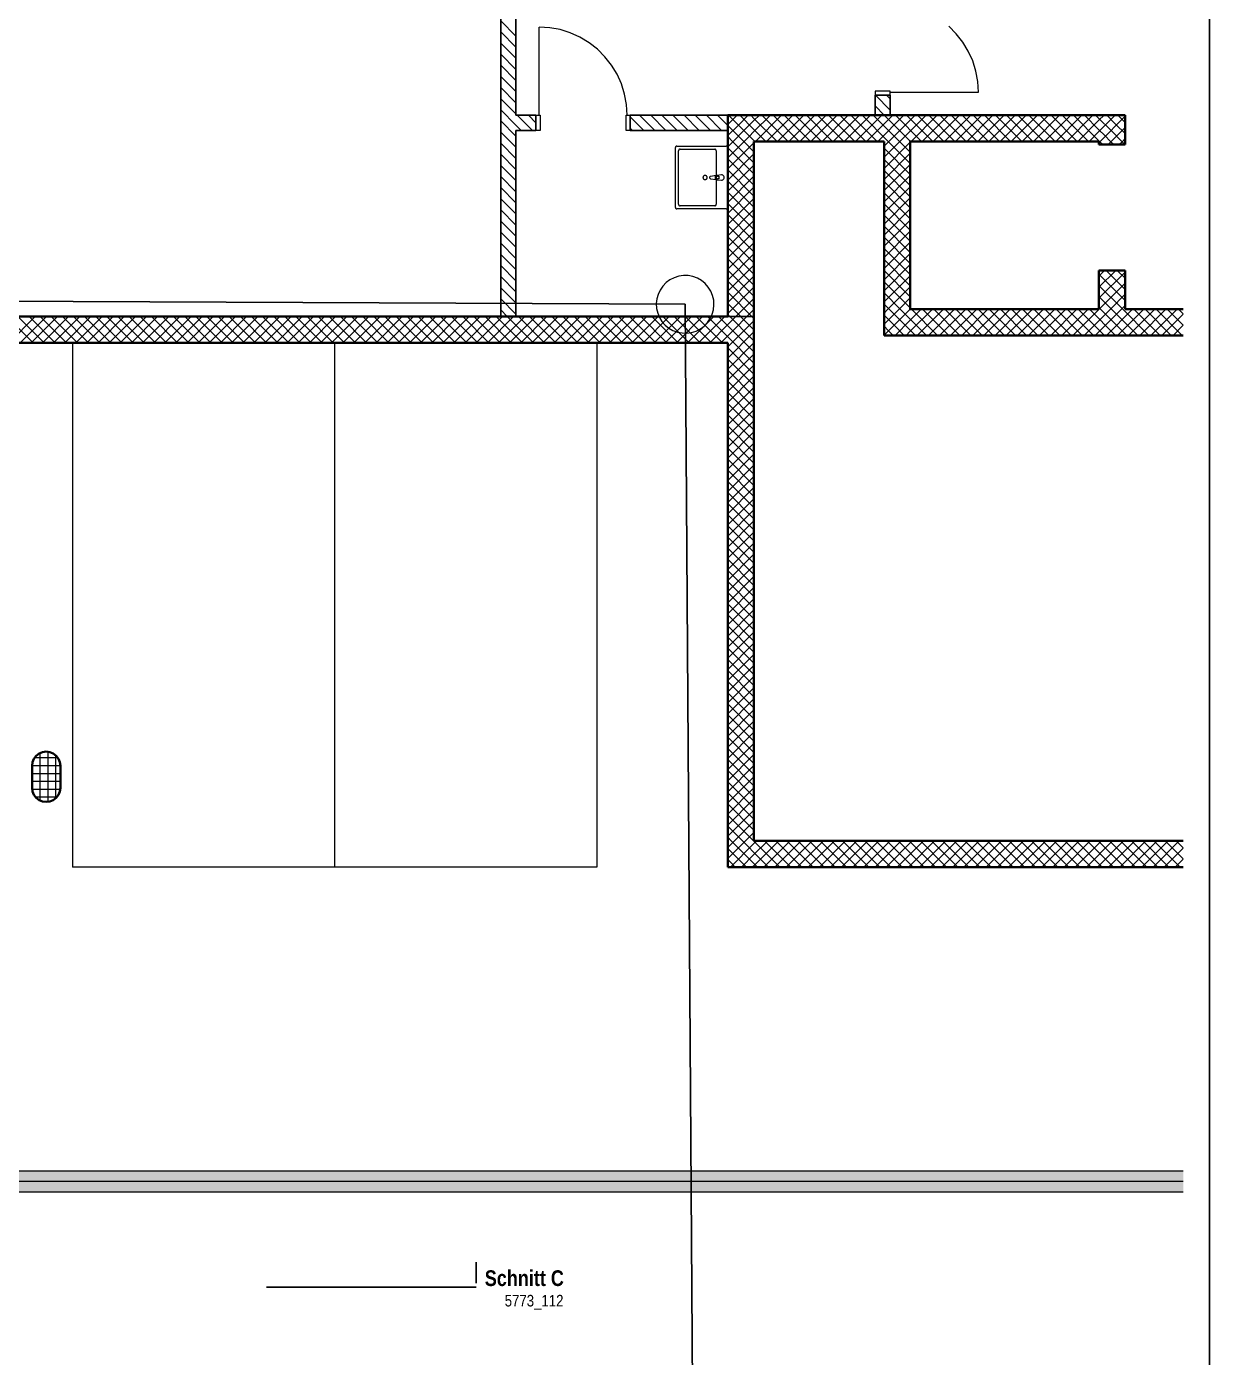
# Model space of a CAD drawing. Extents: x -1 to 1342, y -35 to 723.
# Drawn here: x 824.4 to 1050, y 299.5 to 553.3 of the extents above; entities that cross this region are included whole.
import ezdxf
from ezdxf.lldxf.tags import DXFTag

# ---------------------------------------------------------------- set-up
doc = ezdxf.new("R2010")
doc.units = 0
doc.layers.get('0').update_dxf_attribs({"lineweight": 18})
for name, color, linetype, lineweight in [('-1._UG_3_000-2 Kataster Parzellenpunkte', 7, 'Continuous', 25), ('-1._UG_3_000-3 Kataster Parzellengrenzen', 7, 'Continuous', 25), ('-1._UG_3_010 Türen', 7, 'Continuous', 25), ('-1._UG_3_015 Innenwände', 7, 'Continuous', 25), ('-1._UG_3_015 Innenwände Bauteilschraffuren', 7, 'Continuous', 25), ('-1._UG_3_020 Stützen', 7, 'Continuous', 25), ('-1._UG_3_020 Stützen Bauteilschraffuren', 7, 'Continuous', 25), ('-1._UG_3_035 Decken', 7, 'Continuous', 25), ('-1._UG_3_060 Möbel Einbau', 7, 'Continuous', 25), ('-1._UG_3_200 Schnittlinien', 7, 'Continuous', 25), ('-1._UG_3_320 Sanitär', 7, 'Continuous', 25), ('910 Layout Planrahmen', 7, 'Continuous', 25)]:
    doc.layers.add(name, color=color, linetype=linetype, lineweight=lineweight)
doc.layers.add('GP_Kopf', color=7, linetype='Continuous', lineweight=25, true_color=0xffff80)
doc.styles.get("Standard").update_dxf_attribs({"font": 'arial.ttf'})
tags = doc.linetypes.add('Strich 3_1mm Kanten', pattern=[0.004, 0.003, -0.001]).pattern_tags.tags
tags[6:7] = [DXFTag(74, 4), DXFTag(75, 0), DXFTag(340, '0'), DXFTag(46, 1.0), DXFTag(50, 0.0), DXFTag(44, 0.0), DXFTag(45, 0.0)]
tags[4:5] = [DXFTag(74, 4), DXFTag(75, 0), DXFTag(340, '0'), DXFTag(46, 1.0), DXFTag(50, 0.0), DXFTag(44, 0.0), DXFTag(45, 0.0)]
tags = doc.linetypes.add('Strichpunkt 6_2_2mm Schnitt', pattern=[0.5, 0.3, -0.1, 0, -0.1]).pattern_tags.tags
tags[10:11] = [DXFTag(74, 4), DXFTag(75, 0), DXFTag(340, '0'), DXFTag(46, 1.0), DXFTag(50, 0.0), DXFTag(44, 0.0), DXFTag(45, 0.0)]
tags[8:9] = [DXFTag(74, 4), DXFTag(75, 0), DXFTag(340, '0'), DXFTag(46, 1.0), DXFTag(50, 0.0), DXFTag(44, 0.0), DXFTag(45, 0.0)]
tags[6:7] = [DXFTag(74, 4), DXFTag(75, 0), DXFTag(340, '0'), DXFTag(46, 1.0), DXFTag(50, 0.0), DXFTag(44, 0.0), DXFTag(45, 0.0)]
tags[4:5] = [DXFTag(74, 4), DXFTag(75, 0), DXFTag(340, '0'), DXFTag(46, 1.0), DXFTag(50, 0.0), DXFTag(44, 0.0), DXFTag(45, 0.0)]

# ---------------------------------------------------------------- blocks, each defined once
blk = doc.blocks.new('Referenz-A0SKLQRXLL', base_point=(5, 5))
at = {"layer": '-1._UG_3_000-2 Kataster Parzellenpunkte', "color": 0, "linetype": 'Continuous', "lineweight": 13, "ltscale": 16.9}
for p, q in [((947.92, 505.43), (947.11, 505.02)), ((948.78, 505.71), (947.92, 505.43)), ((949.68, 505.84), (948.78, 505.71)), ((950.59, 505.82), (949.68, 505.84)), ((951.48, 505.65), (950.59, 505.82)), ((952.34, 505.33), (951.48, 505.65)), ((953.12, 504.88), (952.34, 505.33)), ((945.23, 503.08), (944.85, 502.25)), ((945.75, 503.83), (945.23, 503.08)), ((946.38, 504.48), (945.75, 503.83)), ((947.11, 505.02), (946.38, 504.48)), ((953.83, 504.3), (953.12, 504.88)), ((954.43, 503.62), (953.83, 504.3)), ((954.91, 502.85), (954.43, 503.62)), ((955.25, 502.01), (954.91, 502.85)), ((944.61, 501.38), (944.51, 500.48)), ((944.51, 500.48), (944.56, 499.57)), ((944.85, 502.25), (944.61, 501.38)), ((955.45, 501.12), (955.25, 502.01)), ((955.41, 499.31), (955.51, 500.22)), ((955.51, 500.22), (955.45, 501.12)), ((944.56, 499.57), (944.77, 498.68)), ((944.77, 498.68), (945.11, 497.84)), ((945.11, 497.84), (945.59, 497.07)), ((954.27, 496.87), (954.78, 497.62)), ((954.78, 497.62), (955.17, 498.44)), ((955.17, 498.44), (955.41, 499.31)), ((945.59, 497.07), (946.19, 496.39)), ((946.19, 496.39), (946.89, 495.81)), ((946.89, 495.81), (947.68, 495.36)), ((947.68, 495.36), (948.53, 495.05)), ((948.53, 495.05), (949.43, 494.88)), ((950.34, 494.86), (951.23, 494.98)), ((951.23, 494.98), (952.1, 495.26)), ((952.1, 495.26), (952.91, 495.67)), ((952.91, 495.67), (953.64, 496.21)), ((953.64, 496.21), (954.27, 496.87)), ((949.43, 494.88), (950.34, 494.86))]:
    blk.add_line(p, q, dxfattribs=at)
at = {"layer": '-1._UG_3_000-3 Kataster Parzellengrenzen', "color": 0, "linetype": 'Continuous', "lineweight": -2, "ltscale": 62.5}
for p, q in [((615.08, 501.81), (950.01, 500.35)), ((615.08, 501.81), (950.01, 500.35)), ((950.01, 500.35), (952.74, 95.29)), ((950.01, 500.35), (952.74, 95.29))]:
    blk.add_line(p, q, dxfattribs=at)
at = {"layer": '-1._UG_3_010 Türen', "color": 0, "linetype": 'Continuous', "lineweight": 13, "ltscale": 16.9}
for p, q in [((1001.72, 551.97), (1000.28, 553.4)), ((924.17, 553.11), (922.14, 553.23)), ((926.16, 552.74), (924.17, 553.11)), ((928.1, 552.14), (926.16, 552.74)), ((929.95, 551.3), (928.1, 552.14)), ((931.68, 550.25), (929.95, 551.3)), ((1002.97, 550.37), (1001.72, 551.97)), ((933.28, 549), (931.68, 550.25)), ((934.72, 547.57), (933.28, 549)), ((1004.02, 548.64), (1002.97, 550.37)), ((1004.85, 546.79), (1004.02, 548.64)), ((935.97, 545.97), (934.72, 547.57)), ((937.02, 544.24), (935.97, 545.97)), ((1005.45, 544.85), (1004.85, 546.79)), ((937.85, 542.39), (937.02, 544.24)), ((1005.82, 542.85), (1005.45, 544.85)), ((938.45, 540.45), (937.85, 542.39)), ((1005.94, 540.83), (1005.82, 542.85)), ((938.82, 538.45), (938.45, 540.45)), ((938.94, 536.43), (938.82, 538.45))]:
    blk.add_line(p, q, dxfattribs=at)
at = {"layer": '-1._UG_3_010 Türen', "color": 0, "lineweight": 13}
for p, q in [((922.14, 536.43), (922.14, 553.23)), ((986.24, 541.03), (986.24, 540.23)), ((989.14, 541.03), (986.24, 541.03)), ((989.14, 540.23), (989.14, 541.03)), ((989.14, 540.83), (1005.94, 540.83)), ((986.24, 540.23), (989.14, 540.23)), ((921.54, 536.43), (922.34, 536.43)), ((921.54, 533.53), (921.54, 536.43)), ((922.34, 536.43), (922.34, 533.53)), ((938.74, 536.43), (939.54, 536.43)), ((938.74, 533.53), (938.74, 536.43)), ((939.54, 536.43), (939.54, 533.53)), ((922.34, 533.53), (921.54, 533.53)), ((939.54, 533.53), (938.74, 533.53))]:
    blk.add_line(p, q, dxfattribs=at)
at = {"layer": '-1._UG_3_010 Türen', "color": 0, "lineweight": -2}
for p, q in [((989.14, 540.23), (986.24, 540.23)), ((989.14, 540.23), (986.24, 540.23)), ((921.54, 536.43), (921.54, 533.53)), ((921.54, 536.43), (921.54, 533.53)), ((939.54, 536.43), (939.54, 533.53)), ((939.54, 536.43), (939.54, 533.53))]:
    blk.add_line(p, q, dxfattribs=at)
at = {"layer": '-1._UG_3_010 Türen', "color": 0, "lineweight": 35}
for p, q in [((1033.94, 530.83), (1028.94, 530.83)), ((1033.94, 506.83), (1028.94, 506.83))]:
    blk.add_line(p, q, dxfattribs=at)
at = {"layer": '-1._UG_3_015 Innenwände', "color": 0, "lineweight": -2}
for p, q in [((917.74, 536.43), (917.74, 576.63)), ((914.84, 570.73), (914.84, 498.03)), ((986.24, 540.23), (986.24, 536.43)), ((989.14, 540.23), (986.24, 540.23)), ((989.14, 536.43), (989.14, 540.23)), ((921.54, 536.43), (917.74, 536.43)), ((921.54, 536.43), (921.54, 533.53)), ((958.14, 536.43), (939.54, 536.43)), ((939.54, 536.43), (939.54, 533.53)), ((958.14, 533.53), (958.14, 536.43)), ((986.24, 536.43), (989.14, 536.43)), ((917.74, 533.53), (921.54, 533.53)), ((917.74, 498.03), (917.74, 533.53)), ((939.54, 533.53), (958.14, 533.53)), ((914.84, 498.03), (917.74, 498.03))]:
    blk.add_line(p, q, dxfattribs=at)
at = {"layer": '-1._UG_3_015 Innenwände', "color": 0, "lineweight": 35}
for p, q in [((958.14, 536.43), (963.14, 536.43)), ((958.14, 536.43), (958.14, 498.03)), ((1028.94, 536.43), (963.14, 536.43)), ((1033.94, 536.43), (1028.94, 536.43)), ((1033.94, 530.83), (1033.94, 536.43)), ((963.14, 398.03), (963.14, 531.43)), ((963.14, 531.43), (987.94, 531.43)), ((987.94, 531.43), (987.94, 499.43)), ((992.94, 531.43), (1028.94, 531.43)), ((992.94, 499.43), (992.94, 531.43)), ((1028.94, 531.43), (1028.94, 530.83)), ((1033.94, 530.83), (1028.94, 530.83)), ((1028.94, 506.83), (1028.94, 499.43)), ((1033.94, 506.83), (1028.94, 506.83)), ((1033.94, 499.43), (1033.94, 506.83)), ((958.14, 498.03), (657.14, 498.03)), ((987.94, 494.43), (987.94, 499.43)), ((1028.94, 499.43), (992.94, 499.43)), ((1045, 499.43), (1033.94, 499.43)), ((657.14, 493.03), (958.14, 493.03)), ((958.14, 493.03), (958.14, 393.03)), ((987.94, 494.43), (1045, 494.43)), ((1045, 398.03), (963.14, 398.03)), ((958.14, 393.03), (963.14, 393.03)), ((963.14, 393.03), (1045, 393.03))]:
    blk.add_line(p, q, dxfattribs=at)
at = {"layer": '-1._UG_3_015 Innenwände Bauteilschraffuren', "color": 0, "linetype": 'Continuous', "lineweight": 13, "ltscale": 0.0169}
for p, q in [((914.84, 554.42), (917.74, 551.52)), ((914.84, 552.3), (917.74, 549.4)), ((914.84, 550.18), (917.74, 547.28)), ((914.84, 548.06), (917.74, 545.16)), ((914.84, 545.94), (917.74, 543.04)), ((914.84, 543.81), (917.74, 540.91)), ((914.84, 541.69), (917.74, 538.79)), ((914.84, 539.57), (917.74, 536.67)), ((986.24, 538.18), (987.99, 536.43)), ((986.31, 540.23), (989.14, 537.4)), ((988.43, 540.23), (989.14, 539.52)), ((914.84, 537.45), (917.74, 534.55)), ((917.99, 536.43), (920.89, 533.53)), ((920.11, 536.43), (921.54, 534.99)), ((939.54, 536.09), (942.1, 533.53)), ((941.32, 536.43), (944.22, 533.53)), ((943.44, 536.43), (946.34, 533.53)), ((945.56, 536.43), (948.46, 533.53)), ((947.68, 536.43), (950.58, 533.53)), ((949.8, 536.43), (952.7, 533.53)), ((951.93, 536.43), (954.83, 533.53)), ((954.05, 536.43), (956.95, 533.53)), ((956.17, 536.43), (958.14, 534.46)), ((963.14, 531.58), (958.29, 536.43)), ((959.03, 535.54), (959.92, 536.43)), ((960.09, 534.48), (962.04, 536.43)), ((963.14, 533.7), (960.41, 536.43)), ((963.14, 535.82), (962.53, 536.43)), ((963.14, 535.41), (964.16, 536.43)), ((963.14, 533.29), (966.28, 536.43)), ((967.53, 531.43), (963.14, 535.82)), ((963.4, 531.43), (968.4, 536.43)), ((969.65, 531.43), (964.65, 536.43)), ((965.52, 531.43), (970.52, 536.43)), ((971.78, 531.43), (966.78, 536.43)), ((967.65, 531.43), (972.65, 536.43)), ((973.9, 531.43), (968.9, 536.43)), ((969.77, 531.43), (974.77, 536.43)), ((976.02, 531.43), (971.02, 536.43)), ((971.89, 531.43), (976.89, 536.43)), ((978.14, 531.43), (973.14, 536.43)), ((974.01, 531.43), (979.01, 536.43)), ((980.26, 531.43), (975.26, 536.43)), ((976.13, 531.43), (981.13, 536.43)), ((982.38, 531.43), (977.38, 536.43)), ((978.25, 531.43), (983.25, 536.43)), ((984.5, 531.43), (979.5, 536.43)), ((980.37, 531.43), (985.37, 536.43)), ((986.62, 531.43), (981.62, 536.43)), ((982.5, 531.43), (987.5, 536.43)), ((988.75, 531.43), (983.75, 536.43)), ((984.62, 531.43), (989.62, 536.43)), ((990.87, 531.43), (985.87, 536.43)), ((986.74, 531.43), (991.74, 536.43)), ((992.99, 531.43), (987.99, 536.43)), ((988.86, 531.43), (993.86, 536.43)), ((995.11, 531.43), (990.11, 536.43)), ((990.98, 531.43), (995.98, 536.43)), ((997.23, 531.43), (992.23, 536.43)), ((993.1, 531.43), (998.1, 536.43)), ((999.35, 531.43), (994.35, 536.43)), ((995.22, 531.43), (1000.22, 536.43)), ((1001.47, 531.43), (996.47, 536.43)), ((997.34, 531.43), (1002.34, 536.43)), ((1003.6, 531.43), (998.6, 536.43)), ((999.47, 531.43), (1004.47, 536.43)), ((1005.72, 531.43), (1000.72, 536.43)), ((1001.59, 531.43), (1006.59, 536.43)), ((1007.84, 531.43), (1002.84, 536.43)), ((1003.71, 531.43), (1008.71, 536.43)), ((1009.96, 531.43), (1004.96, 536.43)), ((1005.83, 531.43), (1010.83, 536.43)), ((1012.08, 531.43), (1007.08, 536.43)), ((1007.95, 531.43), (1012.95, 536.43)), ((1014.2, 531.43), (1009.2, 536.43)), ((1010.07, 531.43), (1015.07, 536.43)), ((1016.32, 531.43), (1011.32, 536.43)), ((1012.19, 531.43), (1017.19, 536.43)), ((1018.44, 531.43), (1013.44, 536.43)), ((1014.31, 531.43), (1019.31, 536.43)), ((1020.57, 531.43), (1015.57, 536.43)), ((1016.44, 531.43), (1021.44, 536.43)), ((1022.69, 531.43), (1017.69, 536.43)), ((1018.56, 531.43), (1023.56, 536.43)), ((1024.81, 531.43), (1019.81, 536.43)), ((1020.68, 531.43), (1025.68, 536.43)), ((1026.93, 531.43), (1021.93, 536.43)), ((1022.8, 531.43), (1027.8, 536.43)), ((1028.94, 531.54), (1024.05, 536.43)), ((1028.94, 533.66), (1026.17, 536.43)), ((1028.94, 535.78), (1028.29, 536.43)), ((1028.94, 535.45), (1029.92, 536.43)), ((1028.94, 533.33), (1032.04, 536.43)), ((1031.12, 533.6), (1028.94, 535.78)), ((1029.16, 531.43), (1033.94, 536.21)), ((1032.18, 534.67), (1030.42, 536.43)), ((1033.24, 535.73), (1032.54, 536.43)), ((1033.94, 535.02), (1033.24, 535.73)), ((914.84, 535.33), (917.74, 532.43)), ((914.84, 533.21), (917.74, 530.31)), ((917.74, 534.55), (918.76, 533.53)), ((939.54, 533.96), (939.98, 533.53)), ((958.14, 534.65), (959.03, 535.54)), ((958.14, 532.53), (960.09, 534.48)), ((961.17, 531.43), (958.14, 534.46)), ((959.16, 531.43), (961.15, 533.42)), ((961.15, 533.42), (963.14, 535.41)), ((962.21, 532.36), (963.14, 533.29)), ((965.41, 531.43), (963.14, 533.7)), ((1024.92, 531.43), (1028.94, 535.45)), ((1027.04, 531.43), (1028.94, 533.33)), ((1030.06, 532.54), (1028.94, 533.66)), ((1033.29, 531.43), (1031.12, 533.6)), ((1031.29, 531.43), (1033.94, 534.08)), ((1033.94, 532.9), (1032.18, 534.67)), ((914.84, 531.09), (917.74, 528.19)), ((959.05, 531.43), (958.14, 532.33)), ((958.14, 530.41), (959.16, 531.43)), ((958.14, 528.29), (961.28, 531.43)), ((958.14, 526.17), (963.14, 531.17)), ((963.14, 527.33), (959.05, 531.43)), ((963.14, 529.46), (961.17, 531.43)), ((961.28, 531.43), (962.21, 532.36)), ((963.29, 531.43), (963.14, 531.58)), ((987.94, 530.51), (988.86, 531.43)), ((987.94, 528.39), (990.98, 531.43)), ((987.94, 526.27), (992.94, 531.27)), ((992.94, 527.23), (988.75, 531.43)), ((992.94, 529.35), (990.87, 531.43)), ((1029, 531.48), (1028.94, 531.54)), ((1028.94, 531.21), (1029.16, 531.43)), ((1029.05, 531.43), (1029, 531.48)), ((1029.65, 530.83), (1029.05, 531.43)), ((1031.17, 531.43), (1030.06, 532.54)), ((1030.69, 530.83), (1031.29, 531.43)), ((1031.77, 530.83), (1031.17, 531.43)), ((1032.81, 530.83), (1033.41, 531.43)), ((1033.89, 530.83), (1033.29, 531.43)), ((1033.41, 531.43), (1033.94, 531.96)), ((914.84, 528.97), (917.74, 526.07)), ((963.14, 525.21), (958.14, 530.21)), ((958.14, 524.04), (963.14, 529.04)), ((963.14, 523.09), (958.14, 528.09)), ((992.94, 525.11), (987.94, 530.11)), ((987.94, 524.15), (992.94, 529.15)), ((992.94, 522.99), (987.94, 527.99)), ((914.84, 526.84), (917.74, 523.94)), ((958.14, 521.92), (963.14, 526.92)), ((963.14, 520.97), (958.14, 525.97)), ((987.94, 522.03), (992.94, 527.03)), ((992.94, 520.87), (987.94, 525.87)), ((914.84, 524.72), (917.74, 521.82)), ((958.14, 519.8), (963.14, 524.8)), ((963.14, 518.85), (958.14, 523.85)), ((987.94, 519.9), (992.94, 524.9)), ((992.94, 518.75), (987.94, 523.75)), ((914.84, 522.6), (917.74, 519.7)), ((914.84, 520.48), (917.74, 517.58)), ((958.14, 517.68), (963.14, 522.68)), ((963.14, 516.73), (958.14, 521.73)), ((958.14, 515.56), (963.14, 520.56)), ((987.94, 517.78), (992.94, 522.78)), ((992.94, 516.63), (987.94, 521.63)), ((987.94, 515.66), (992.94, 520.66)), ((914.84, 518.36), (917.74, 515.46)), ((963.14, 514.61), (958.14, 519.61)), ((958.14, 513.44), (963.14, 518.44)), ((992.94, 514.51), (987.94, 519.51)), ((987.94, 513.54), (992.94, 518.54)), ((914.84, 516.24), (917.74, 513.34)), ((963.14, 512.49), (958.14, 517.49)), ((958.14, 511.32), (963.14, 516.32)), ((963.14, 510.36), (958.14, 515.36)), ((992.94, 512.38), (987.94, 517.38)), ((987.94, 511.42), (992.94, 516.42)), ((992.94, 510.26), (987.94, 515.26)), ((914.84, 514.12), (917.74, 511.22)), ((958.14, 509.2), (963.14, 514.2)), ((963.14, 508.24), (958.14, 513.24)), ((987.94, 509.3), (992.94, 514.3)), ((992.94, 508.14), (987.94, 513.14)), ((914.84, 511.99), (917.74, 509.09)), ((958.14, 507.07), (963.14, 512.07)), ((963.14, 506.12), (958.14, 511.12)), ((987.94, 507.18), (992.94, 512.18)), ((992.94, 506.02), (987.94, 511.02)), ((914.84, 509.87), (917.74, 506.97)), ((914.84, 507.75), (917.74, 504.85)), ((958.14, 504.95), (963.14, 509.95)), ((963.14, 504), (958.14, 509)), ((958.14, 502.83), (963.14, 507.83)), ((987.94, 505.05), (992.94, 510.05)), ((992.94, 503.9), (987.94, 508.9)), ((987.94, 502.93), (992.94, 507.93)), ((914.84, 505.63), (917.74, 502.73)), ((963.14, 501.88), (958.14, 506.88)), ((958.14, 500.71), (963.14, 505.71)), ((992.94, 501.78), (987.94, 506.78)), ((987.94, 500.81), (992.94, 505.81)), ((1028.94, 505.75), (1030.02, 506.83)), ((1028.94, 503.63), (1032.14, 506.83)), ((1028.94, 501.51), (1033.94, 506.51)), ((1033.94, 501.08), (1028.94, 506.08)), ((1033.94, 503.2), (1030.32, 506.83)), ((1033.94, 505.32), (1032.44, 506.83)), ((914.84, 503.51), (917.74, 500.61)), ((963.14, 499.76), (958.14, 504.76)), ((958.14, 498.59), (963.14, 503.59)), ((963.14, 497.64), (958.14, 502.64)), ((992.94, 499.66), (987.94, 504.66)), ((988.68, 499.43), (992.94, 503.69)), ((1033.47, 499.43), (1028.94, 503.96)), ((1028.98, 499.43), (1033.94, 504.39)), ((914.84, 501.39), (917.74, 498.49)), ((958.14, 496.47), (963.14, 501.47)), ((963.14, 495.51), (958.14, 500.51)), ((991.05, 499.43), (987.94, 502.53)), ((988.93, 499.43), (987.94, 500.41)), ((990.8, 499.43), (992.94, 501.57)), ((1031.35, 499.43), (1028.94, 501.84)), ((1031.11, 499.43), (1033.94, 502.26)), ((1033.23, 499.43), (1033.94, 500.14)), ((825.62, 493.03), (820.62, 498.03)), ((821.06, 493.03), (826.06, 498.03)), ((827.74, 493.03), (822.74, 498.03)), ((823.18, 493.03), (828.18, 498.03)), ((829.86, 493.03), (824.86, 498.03)), ((825.3, 493.03), (830.3, 498.03)), ((831.98, 493.03), (826.98, 498.03)), ((827.42, 493.03), (832.42, 498.03)), ((834.11, 493.03), (829.11, 498.03)), ((829.54, 493.03), (834.54, 498.03)), ((836.23, 493.03), (831.23, 498.03)), ((831.67, 493.03), (836.67, 498.03)), ((838.35, 493.03), (833.35, 498.03)), ((833.79, 493.03), (838.79, 498.03)), ((840.47, 493.03), (835.47, 498.03)), ((835.91, 493.03), (840.91, 498.03)), ((842.59, 493.03), (837.59, 498.03)), ((838.03, 493.03), (843.03, 498.03)), ((844.71, 493.03), (839.71, 498.03)), ((840.15, 493.03), (845.15, 498.03)), ((846.83, 493.03), (841.83, 498.03)), ((842.27, 493.03), (847.27, 498.03)), ((848.96, 493.03), (843.96, 498.03)), ((844.39, 493.03), (849.39, 498.03)), ((851.08, 493.03), (846.08, 498.03)), ((846.51, 493.03), (851.51, 498.03)), ((853.2, 493.03), (848.2, 498.03)), ((848.64, 493.03), (853.64, 498.03)), ((855.32, 493.03), (850.32, 498.03)), ((850.76, 493.03), (855.76, 498.03)), ((857.44, 493.03), (852.44, 498.03)), ((852.88, 493.03), (857.88, 498.03)), ((859.56, 493.03), (854.56, 498.03)), ((855, 493.03), (860, 498.03)), ((861.68, 493.03), (856.68, 498.03)), ((857.12, 493.03), (862.12, 498.03)), ((863.8, 493.03), (858.8, 498.03)), ((859.24, 493.03), (864.24, 498.03)), ((865.93, 493.03), (860.93, 498.03)), ((861.36, 493.03), (866.36, 498.03)), ((868.05, 493.03), (863.05, 498.03)), ((863.49, 493.03), (868.49, 498.03)), ((870.17, 493.03), (865.17, 498.03)), ((865.61, 493.03), (870.61, 498.03)), ((872.29, 493.03), (867.29, 498.03)), ((867.73, 493.03), (872.73, 498.03)), ((874.41, 493.03), (869.41, 498.03)), ((869.85, 493.03), (874.85, 498.03)), ((876.53, 493.03), (871.53, 498.03)), ((871.97, 493.03), (876.97, 498.03)), ((878.65, 493.03), (873.65, 498.03)), ((874.09, 493.03), (879.09, 498.03)), ((880.77, 493.03), (875.77, 498.03)), ((876.21, 493.03), (881.21, 498.03)), ((882.9, 493.03), (877.9, 498.03)), ((878.33, 493.03), (883.33, 498.03)), ((885.02, 493.03), (880.02, 498.03)), ((880.46, 493.03), (885.46, 498.03)), ((887.14, 493.03), (882.14, 498.03)), ((882.58, 493.03), (887.58, 498.03)), ((889.26, 493.03), (884.26, 498.03)), ((884.7, 493.03), (889.7, 498.03)), ((891.38, 493.03), (886.38, 498.03)), ((886.82, 493.03), (891.82, 498.03)), ((893.5, 493.03), (888.5, 498.03)), ((888.94, 493.03), (893.94, 498.03)), ((895.62, 493.03), (890.62, 498.03)), ((891.06, 493.03), (896.06, 498.03)), ((897.75, 493.03), (892.75, 498.03)), ((893.18, 493.03), (898.18, 498.03)), ((899.87, 493.03), (894.87, 498.03)), ((895.3, 493.03), (900.3, 498.03)), ((901.99, 493.03), (896.99, 498.03)), ((897.43, 493.03), (902.43, 498.03)), ((904.11, 493.03), (899.11, 498.03)), ((899.55, 493.03), (904.55, 498.03)), ((906.23, 493.03), (901.23, 498.03)), ((901.67, 493.03), (906.67, 498.03)), ((908.35, 493.03), (903.35, 498.03)), ((903.79, 493.03), (908.79, 498.03)), ((910.47, 493.03), (905.47, 498.03)), ((905.91, 493.03), (910.91, 498.03)), ((912.59, 493.03), (907.59, 498.03)), ((908.03, 493.03), (913.03, 498.03)), ((914.72, 493.03), (909.72, 498.03)), ((910.15, 493.03), (915.15, 498.03)), ((916.84, 493.03), (911.84, 498.03)), ((912.28, 493.03), (917.28, 498.03)), ((918.96, 493.03), (913.96, 498.03)), ((914.4, 493.03), (919.4, 498.03)), ((914.84, 499.27), (916.08, 498.03)), ((921.08, 493.03), (916.08, 498.03)), ((916.52, 493.03), (921.52, 498.03)), ((923.2, 493.03), (918.2, 498.03)), ((918.64, 493.03), (923.64, 498.03)), ((925.32, 493.03), (920.32, 498.03)), ((920.76, 493.03), (925.76, 498.03)), ((927.44, 493.03), (922.44, 498.03)), ((922.88, 493.03), (927.88, 498.03)), ((929.57, 493.03), (924.57, 498.03)), ((925, 493.03), (930, 498.03)), ((931.69, 493.03), (926.69, 498.03)), ((927.12, 493.03), (932.12, 498.03)), ((933.81, 493.03), (928.81, 498.03)), ((929.25, 493.03), (934.25, 498.03)), ((935.93, 493.03), (930.93, 498.03)), ((931.37, 493.03), (936.37, 498.03)), ((938.05, 493.03), (933.05, 498.03)), ((933.49, 493.03), (938.49, 498.03)), ((940.17, 493.03), (935.17, 498.03)), ((935.61, 493.03), (940.61, 498.03)), ((942.29, 493.03), (937.29, 498.03)), ((937.73, 493.03), (942.73, 498.03)), ((944.41, 493.03), (939.41, 498.03)), ((939.85, 493.03), (944.85, 498.03)), ((946.54, 493.03), (941.54, 498.03)), ((941.97, 493.03), (946.97, 498.03)), ((948.66, 493.03), (943.66, 498.03)), ((944.1, 493.03), (949.1, 498.03)), ((950.78, 493.03), (945.78, 498.03)), ((946.22, 493.03), (951.22, 498.03)), ((952.9, 493.03), (947.9, 498.03)), ((948.34, 493.03), (953.34, 498.03)), ((955.02, 493.03), (950.02, 498.03)), ((950.46, 493.03), (955.46, 498.03)), ((957.14, 493.03), (952.14, 498.03)), ((952.58, 493.03), (957.58, 498.03)), ((958.14, 494.15), (954.26, 498.03)), ((958.14, 496.27), (956.39, 498.03)), ((958.14, 494.35), (963.14, 499.35)), ((963.14, 493.39), (958.14, 498.39)), ((987.94, 498.69), (988.68, 499.43)), ((987.94, 496.57), (990.8, 499.43)), ((987.94, 494.45), (992.92, 499.43)), ((989.87, 496.36), (987.94, 498.29)), ((990.93, 497.42), (988.93, 499.43)), ((991.99, 498.48), (991.05, 499.43)), ((992.94, 497.53), (991.99, 498.48)), ((992.92, 499.43), (992.94, 499.45)), ((992.94, 497.33), (995.04, 499.43)), ((992.94, 495.21), (997.16, 499.43)), ((996.05, 494.43), (992.94, 497.53)), ((998.17, 494.43), (993.17, 499.43)), ((994.29, 494.43), (999.29, 499.43)), ((1000.29, 494.43), (995.29, 499.43)), ((996.41, 494.43), (1001.41, 499.43)), ((1002.41, 494.43), (997.41, 499.43)), ((998.53, 494.43), (1003.53, 499.43)), ((1004.53, 494.43), (999.53, 499.43)), ((1000.65, 494.43), (1005.65, 499.43)), ((1006.65, 494.43), (1001.65, 499.43)), ((1002.77, 494.43), (1007.77, 499.43)), ((1008.78, 494.43), (1003.78, 499.43)), ((1004.89, 494.43), (1009.89, 499.43)), ((1010.9, 494.43), (1005.9, 499.43)), ((1007.01, 494.43), (1012.01, 499.43)), ((1013.02, 494.43), (1008.02, 499.43)), ((1009.13, 494.43), (1014.13, 499.43)), ((1015.14, 494.43), (1010.14, 499.43)), ((1011.26, 494.43), (1016.26, 499.43)), ((1017.26, 494.43), (1012.26, 499.43)), ((1013.38, 494.43), (1018.38, 499.43)), ((1019.38, 494.43), (1014.38, 499.43)), ((1015.5, 494.43), (1020.5, 499.43)), ((1021.5, 494.43), (1016.5, 499.43)), ((1017.62, 494.43), (1022.62, 499.43)), ((1023.62, 494.43), (1018.62, 499.43)), ((1019.74, 494.43), (1024.74, 499.43)), ((1025.75, 494.43), (1020.75, 499.43)), ((1021.86, 494.43), (1026.86, 499.43)), ((1027.87, 494.43), (1022.87, 499.43)), ((1023.98, 494.43), (1028.98, 499.43)), ((1029.99, 494.43), (1024.99, 499.43)), ((1026.11, 494.43), (1031.11, 499.43)), ((1032.11, 494.43), (1027.11, 499.43)), ((1028.23, 494.43), (1033.23, 499.43)), ((1029.23, 499.43), (1028.94, 499.72)), ((1034.23, 494.43), (1029.23, 499.43)), ((1030.35, 494.43), (1035.35, 499.43)), ((1036.35, 494.43), (1031.35, 499.43)), ((1032.47, 494.43), (1037.47, 499.43)), ((1038.47, 494.43), (1033.47, 499.43)), ((1034.59, 494.43), (1039.59, 499.43)), ((1040.6, 494.43), (1035.6, 499.43)), ((1036.71, 494.43), (1041.71, 499.43)), ((1042.72, 494.43), (1037.72, 499.43)), ((1038.83, 494.43), (1043.83, 499.43)), ((1044.84, 494.43), (1039.84, 499.43)), ((1040.95, 494.43), (1045, 498.47)), ((1045, 496.39), (1041.96, 499.43)), ((1045, 498.51), (1044.08, 499.43)), ((954.7, 493.03), (958.14, 496.47)), ((958.14, 492.23), (963.14, 497.23)), ((963.14, 491.27), (958.14, 496.27)), ((958.14, 490.1), (963.14, 495.1)), ((988.81, 495.3), (987.94, 496.17)), ((989.68, 494.43), (988.81, 495.3)), ((991.8, 494.43), (989.87, 496.36)), ((990.04, 494.43), (992.94, 497.33)), ((992.94, 495.41), (990.93, 497.42)), ((992.16, 494.43), (992.94, 495.21)), ((993.93, 494.43), (992.94, 495.41)), ((1043.08, 494.43), (1045, 496.35)), ((956.82, 493.03), (958.14, 494.35)), ((963.14, 489.15), (958.14, 494.15)), ((958.14, 487.98), (963.14, 492.98)), ((963.14, 487.03), (958.14, 492.03)), ((958.14, 485.86), (963.14, 490.86)), ((963.14, 484.91), (958.14, 489.91)), ((958.14, 483.74), (963.14, 488.74)), ((963.14, 482.79), (958.14, 487.79)), ((958.14, 481.62), (963.14, 486.62)), ((963.14, 480.67), (958.14, 485.67)), ((958.14, 479.5), (963.14, 484.5)), ((963.14, 478.54), (958.14, 483.54)), ((958.14, 477.38), (963.14, 482.38)), ((963.14, 476.42), (958.14, 481.42)), ((958.14, 475.25), (963.14, 480.25)), ((963.14, 474.3), (958.14, 479.3)), ((958.14, 473.13), (963.14, 478.13)), ((963.14, 472.18), (958.14, 477.18)), ((958.14, 471.01), (963.14, 476.01)), ((963.14, 470.06), (958.14, 475.06)), ((958.14, 468.89), (963.14, 473.89)), ((963.14, 467.94), (958.14, 472.94)), ((958.14, 466.77), (963.14, 471.77)), ((963.14, 465.82), (958.14, 470.82)), ((958.14, 464.65), (963.14, 469.65)), ((963.14, 463.69), (958.14, 468.69)), ((958.14, 462.53), (963.14, 467.53)), ((963.14, 461.57), (958.14, 466.57)), ((958.14, 460.41), (963.14, 465.41)), ((963.14, 459.45), (958.14, 464.45)), ((958.14, 458.28), (963.14, 463.28)), ((963.14, 457.33), (958.14, 462.33)), ((958.14, 456.16), (963.14, 461.16)), ((963.14, 455.21), (958.14, 460.21)), ((958.14, 454.04), (963.14, 459.04)), ((963.14, 453.09), (958.14, 458.09)), ((958.14, 451.92), (963.14, 456.92)), ((963.14, 450.97), (958.14, 455.97)), ((958.14, 449.8), (963.14, 454.8)), ((963.14, 448.85), (958.14, 453.85)), ((958.14, 447.68), (963.14, 452.68)), ((963.14, 446.72), (958.14, 451.72)), ((958.14, 445.56), (963.14, 450.56)), ((963.14, 444.6), (958.14, 449.6)), ((958.14, 443.43), (963.14, 448.43)), ((963.14, 442.48), (958.14, 447.48)), ((958.14, 441.31), (963.14, 446.31)), ((963.14, 440.36), (958.14, 445.36)), ((958.14, 439.19), (963.14, 444.19)), ((963.14, 438.24), (958.14, 443.24)), ((958.14, 437.07), (963.14, 442.07)), ((963.14, 436.12), (958.14, 441.12)), ((958.14, 434.95), (963.14, 439.95)), ((963.14, 434), (958.14, 439)), ((958.14, 432.83), (963.14, 437.83)), ((963.14, 431.88), (958.14, 436.88)), ((958.14, 430.71), (963.14, 435.71)), ((963.14, 429.75), (958.14, 434.75)), ((958.14, 428.59), (963.14, 433.59)), ((963.14, 427.63), (958.14, 432.63)), ((958.14, 426.46), (963.14, 431.46)), ((963.14, 425.51), (958.14, 430.51)), ((958.14, 424.34), (963.14, 429.34)), ((963.14, 423.39), (958.14, 428.39)), ((958.14, 422.22), (963.14, 427.22)), ((963.14, 421.27), (958.14, 426.27)), ((958.14, 420.1), (963.14, 425.1)), ((963.14, 419.15), (958.14, 424.15)), ((958.14, 417.98), (963.14, 422.98)), ((963.14, 417.03), (958.14, 422.03)), ((958.14, 415.86), (963.14, 420.86)), ((963.14, 414.9), (958.14, 419.9)), ((958.14, 413.74), (963.14, 418.74)), ((963.14, 412.78), (958.14, 417.78)), ((958.14, 411.61), (963.14, 416.61)), ((963.14, 410.66), (958.14, 415.66)), ((958.14, 409.49), (963.14, 414.49)), ((963.14, 408.54), (958.14, 413.54)), ((958.14, 407.37), (963.14, 412.37)), ((963.14, 406.42), (958.14, 411.42)), ((958.14, 405.25), (963.14, 410.25)), ((963.14, 404.3), (958.14, 409.3)), ((958.14, 403.13), (963.14, 408.13)), ((963.14, 402.18), (958.14, 407.18)), ((958.14, 401.01), (963.14, 406.01)), ((963.14, 400.06), (958.14, 405.06)), ((958.14, 398.89), (963.14, 403.89)), ((963.05, 398.03), (958.14, 402.93)), ((959.4, 398.03), (963.14, 401.77)), ((960.93, 398.03), (958.14, 400.81)), ((958.8, 398.03), (958.14, 398.69)), ((961.53, 398.03), (963.14, 399.64)), ((958.14, 396.77), (959.4, 398.03)), ((958.14, 394.64), (961.53, 398.03)), ((959.91, 394.8), (958.14, 396.57)), ((958.65, 393.03), (963.14, 397.52)), ((960.97, 395.86), (958.8, 398.03)), ((962.03, 396.92), (960.93, 398.03)), ((963.14, 395.81), (962.03, 396.92)), ((963.09, 397.98), (963.05, 398.03)), ((963.14, 397.93), (963.09, 397.98)), ((963.14, 397.52), (963.65, 398.03)), ((963.14, 395.4), (965.77, 398.03)), ((963.14, 393.28), (967.89, 398.03)), ((968.05, 393.03), (963.14, 397.93)), ((965.01, 393.03), (970.01, 398.03)), ((970.17, 393.03), (965.17, 398.03)), ((967.13, 393.03), (972.13, 398.03)), ((972.29, 393.03), (967.29, 398.03)), ((969.25, 393.03), (974.25, 398.03)), ((974.41, 393.03), (969.41, 398.03)), ((971.37, 393.03), (976.37, 398.03)), ((976.53, 393.03), (971.53, 398.03)), ((973.5, 393.03), (978.5, 398.03)), ((978.65, 393.03), (973.65, 398.03)), ((975.62, 393.03), (980.62, 398.03)), ((980.77, 393.03), (975.77, 398.03)), ((977.74, 393.03), (982.74, 398.03)), ((982.9, 393.03), (977.9, 398.03)), ((979.86, 393.03), (984.86, 398.03)), ((985.02, 393.03), (980.02, 398.03)), ((981.98, 393.03), (986.98, 398.03)), ((987.14, 393.03), (982.14, 398.03)), ((984.1, 393.03), (989.1, 398.03)), ((989.26, 393.03), (984.26, 398.03)), ((986.22, 393.03), (991.22, 398.03)), ((991.38, 393.03), (986.38, 398.03)), ((988.34, 393.03), (993.34, 398.03)), ((993.5, 393.03), (988.5, 398.03)), ((990.47, 393.03), (995.47, 398.03)), ((995.62, 393.03), (990.62, 398.03)), ((992.59, 393.03), (997.59, 398.03)), ((997.75, 393.03), (992.75, 398.03)), ((994.71, 393.03), (999.71, 398.03)), ((999.87, 393.03), (994.87, 398.03)), ((996.83, 393.03), (1001.83, 398.03)), ((1001.99, 393.03), (996.99, 398.03)), ((998.95, 393.03), (1003.95, 398.03)), ((1004.11, 393.03), (999.11, 398.03)), ((1001.07, 393.03), (1006.07, 398.03)), ((1006.23, 393.03), (1001.23, 398.03)), ((1003.19, 393.03), (1008.19, 398.03)), ((1008.35, 393.03), (1003.35, 398.03)), ((1005.32, 393.03), (1010.32, 398.03)), ((1010.47, 393.03), (1005.47, 398.03)), ((1007.44, 393.03), (1012.44, 398.03)), ((1012.59, 393.03), (1007.59, 398.03)), ((1009.56, 393.03), (1014.56, 398.03)), ((1014.72, 393.03), (1009.72, 398.03)), ((1011.68, 393.03), (1016.68, 398.03)), ((1016.84, 393.03), (1011.84, 398.03)), ((1013.8, 393.03), (1018.8, 398.03)), ((1018.96, 393.03), (1013.96, 398.03)), ((1015.92, 393.03), (1020.92, 398.03)), ((1021.08, 393.03), (1016.08, 398.03)), ((1018.04, 393.03), (1023.04, 398.03)), ((1023.2, 393.03), (1018.2, 398.03)), ((1020.16, 393.03), (1025.16, 398.03)), ((1025.32, 393.03), (1020.32, 398.03)), ((1022.29, 393.03), (1027.29, 398.03)), ((1027.44, 393.03), (1022.44, 398.03)), ((1024.41, 393.03), (1029.41, 398.03)), ((1029.57, 393.03), (1024.57, 398.03)), ((1026.53, 393.03), (1031.53, 398.03)), ((1031.69, 393.03), (1026.69, 398.03)), ((1028.65, 393.03), (1033.65, 398.03)), ((1033.81, 393.03), (1028.81, 398.03)), ((1030.77, 393.03), (1035.77, 398.03)), ((1035.93, 393.03), (1030.93, 398.03)), ((1032.89, 393.03), (1037.89, 398.03)), ((1038.05, 393.03), (1033.05, 398.03)), ((1035.01, 393.03), (1040.01, 398.03)), ((1040.17, 393.03), (1035.17, 398.03)), ((1037.14, 393.03), (1042.14, 398.03)), ((1042.29, 393.03), (1037.29, 398.03)), ((1039.26, 393.03), (1044.26, 398.03)), ((1044.41, 393.03), (1039.41, 398.03)), ((1041.38, 393.03), (1045, 396.65)), ((1045, 394.56), (1041.54, 398.03)), ((1045, 396.69), (1043.66, 398.03)), ((958.85, 393.74), (958.14, 394.45)), ((959.56, 393.03), (958.85, 393.74)), ((961.68, 393.03), (959.91, 394.8)), ((960.77, 393.03), (963.14, 395.4)), ((963.14, 393.69), (960.97, 395.86)), ((965.93, 393.03), (963.14, 395.81)), ((963.8, 393.03), (963.14, 393.69)), ((1043.5, 393.03), (1045, 394.53)), ((962.89, 393.03), (963.14, 393.28))]:
    blk.add_line(p, q, dxfattribs=at)
at = {"layer": '-1._UG_3_020 Stützen', "color": 0, "linetype": 'Continuous', "lineweight": 35, "ltscale": 122.499998}
for p, q in [((826.23, 414.24), (825.8, 413.68)), ((826.79, 414.67), (826.23, 414.24)), ((827.44, 414.94), (826.79, 414.67)), ((828.14, 415.03), (827.44, 414.94)), ((828.84, 414.94), (828.14, 415.03)), ((829.49, 414.67), (828.84, 414.94)), ((830.05, 414.24), (829.49, 414.67)), ((830.48, 413.68), (830.05, 414.24)), ((825.53, 413.03), (825.44, 412.33)), ((825.44, 412.33), (825.44, 408.13)), ((825.8, 413.68), (825.53, 413.03)), ((830.75, 413.03), (830.48, 413.68)), ((830.84, 412.33), (830.75, 413.03)), ((830.84, 408.13), (830.84, 412.33)), ((825.44, 408.13), (825.53, 407.43)), ((825.53, 407.43), (825.8, 406.78)), ((825.8, 406.78), (826.23, 406.22)), ((826.23, 406.22), (826.79, 405.79)), ((829.49, 405.79), (830.05, 406.22)), ((830.05, 406.22), (830.48, 406.78)), ((830.48, 406.78), (830.75, 407.43)), ((830.75, 407.43), (830.84, 408.13)), ((826.79, 405.79), (827.44, 405.52)), ((827.44, 405.52), (828.14, 405.43)), ((828.14, 405.43), (828.84, 405.52)), ((828.84, 405.52), (829.49, 405.79))]:
    blk.add_line(p, q, dxfattribs=at)
at = {"layer": '-1._UG_3_020 Stützen Bauteilschraffuren', "color": 0, "linetype": 'Continuous', "lineweight": 13, "ltscale": 0.0169}
for p, q in [((830.38, 413.83), (825.9, 413.83)), ((826.94, 414.74), (826.94, 405.71)), ((828.44, 415), (828.44, 405.45)), ((829.94, 414.33), (829.94, 406.13)), ((830.84, 412.33), (825.44, 412.33)), ((830.84, 410.83), (825.44, 410.83)), ((830.84, 409.33), (825.44, 409.33)), ((830.82, 407.83), (825.46, 407.83)), ((830.14, 406.33), (826.14, 406.33))]:
    blk.add_line(p, q, dxfattribs=at)
at = {"layer": '-1._UG_3_035 Decken', "color": 0, "linetype": 'Strich 3_1mm Kanten', "lineweight": 13, "ltscale": 2197}
for p, q in [((652.14, 498.03), (963.14, 498.03)), ((963.14, 498.03), (963.14, 398.03)), ((963.14, 398.03), (1045, 398.03))]:
    blk.add_line(p, q, dxfattribs=at)
at = {"layer": '-1._UG_3_035 Decken', "color": 0, "linetype": 'Continuous', "lineweight": 13, "ltscale": 16.9}
for p, q in [((963.14, 498.03), (652.14, 498.03)), ((963.14, 398.03), (963.14, 498.03)), ((1045, 398.03), (963.14, 398.03))]:
    blk.add_line(p, q, dxfattribs=at)
at = {"layer": '-1._UG_3_035 Decken', "color": 0, "linetype": 'Strich 3_1mm Kanten', "lineweight": 13, "ltscale": 16.9}
blk.add_line((1045, 333.03), (652.14, 333.03), dxfattribs=at)
at = {"layer": '-1._UG_3_060 Möbel Einbau', "color": 0, "linetype": 'Continuous', "lineweight": 13, "ltscale": 16.9}
for p, q in [((948.29, 530.49), (948.23, 530.45)), ((948.36, 530.52), (948.29, 530.49)), ((948.44, 530.53), (948.36, 530.52)), ((948.44, 530.53), (957.84, 530.53)), ((957.92, 530.52), (957.84, 530.53)), ((957.99, 530.49), (957.92, 530.52)), ((958.05, 530.45), (957.99, 530.49)), ((948.15, 530.31), (948.14, 530.23)), ((948.14, 518.83), (948.14, 530.23)), ((948.18, 530.38), (948.15, 530.31)), ((948.23, 530.45), (948.18, 530.38)), ((948.75, 529.71), (948.74, 529.67)), ((948.74, 529.67), (948.74, 529.63)), ((948.76, 529.75), (948.75, 529.71)), ((948.78, 529.78), (948.76, 529.75)), ((948.8, 529.82), (948.78, 529.78)), ((948.83, 529.85), (948.8, 529.82)), ((948.86, 529.87), (948.83, 529.85)), ((948.89, 529.89), (948.86, 529.87)), ((948.93, 529.91), (948.89, 529.89)), ((948.96, 529.92), (948.93, 529.91)), ((949, 529.93), (948.96, 529.92)), ((949.04, 529.93), (949, 529.93)), ((955.68, 529.93), (955.64, 529.93)), ((955.72, 529.92), (955.68, 529.93)), ((955.76, 529.91), (955.72, 529.92)), ((955.79, 529.89), (955.76, 529.91)), ((955.82, 529.87), (955.79, 529.89)), ((955.85, 529.85), (955.82, 529.87)), ((955.88, 529.82), (955.85, 529.85)), ((955.9, 529.78), (955.88, 529.82)), ((955.92, 529.75), (955.9, 529.78)), ((955.93, 529.71), (955.92, 529.75)), ((955.94, 529.67), (955.93, 529.71)), ((955.94, 529.63), (955.94, 529.67)), ((958.1, 530.38), (958.05, 530.45)), ((958.13, 530.31), (958.1, 530.38)), ((958.14, 530.23), (958.13, 530.31)), ((958.14, 530.23), (958.14, 518.83)), ((953.42, 524.59), (953.41, 524.53)), ((953.41, 524.53), (953.42, 524.48)), ((953.43, 524.64), (953.42, 524.59)), ((953.42, 524.48), (953.43, 524.43)), ((953.44, 524.69), (953.43, 524.64)), ((953.43, 524.43), (953.44, 524.38)), ((953.47, 524.73), (953.44, 524.69)), ((953.44, 524.38), (953.47, 524.33)), ((953.5, 524.78), (953.47, 524.73)), ((953.47, 524.33), (953.5, 524.29)), ((953.53, 524.82), (953.5, 524.78)), ((953.5, 524.29), (953.53, 524.25)), ((953.57, 524.85), (953.53, 524.82)), ((953.53, 524.25), (953.57, 524.22)), ((953.61, 524.88), (953.57, 524.85)), ((953.57, 524.22), (953.61, 524.19)), ((953.66, 524.9), (953.61, 524.88)), ((953.61, 524.19), (953.66, 524.16)), ((953.71, 524.92), (953.66, 524.9)), ((953.66, 524.16), (953.71, 524.15)), ((953.76, 524.93), (953.71, 524.92)), ((953.71, 524.15), (953.76, 524.14)), ((953.81, 524.93), (953.76, 524.93)), ((953.76, 524.14), (953.81, 524.13)), ((953.87, 524.93), (953.81, 524.93)), ((953.81, 524.13), (953.87, 524.14)), ((953.92, 524.92), (953.87, 524.93)), ((953.87, 524.14), (953.92, 524.15)), ((953.97, 524.9), (953.92, 524.92)), ((953.92, 524.15), (953.97, 524.16)), ((954.01, 524.88), (953.97, 524.9)), ((953.97, 524.16), (954.01, 524.19)), ((954.06, 524.85), (954.01, 524.88)), ((954.01, 524.19), (954.06, 524.22)), ((954.1, 524.82), (954.06, 524.85)), ((954.06, 524.22), (954.1, 524.25)), ((954.13, 524.78), (954.1, 524.82)), ((954.1, 524.25), (954.13, 524.29)), ((954.16, 524.73), (954.13, 524.78)), ((954.13, 524.29), (954.16, 524.33)), ((954.18, 524.69), (954.16, 524.73)), ((954.16, 524.33), (954.18, 524.38)), ((954.2, 524.64), (954.18, 524.69)), ((954.18, 524.38), (954.2, 524.43)), ((954.21, 524.59), (954.2, 524.64)), ((954.2, 524.43), (954.21, 524.48)), ((954.21, 524.53), (954.21, 524.59)), ((954.21, 524.48), (954.21, 524.53)), ((954.67, 524.62), (954.66, 524.56)), ((954.66, 524.56), (954.66, 524.5)), ((954.66, 524.5), (954.67, 524.45)), ((954.7, 524.67), (954.67, 524.62)), ((954.67, 524.45), (954.7, 524.4)), ((954.75, 524.71), (954.7, 524.67)), ((954.7, 524.4), (954.75, 524.36)), ((954.8, 524.74), (954.75, 524.71)), ((954.75, 524.36), (954.8, 524.33)), ((954.85, 524.76), (954.8, 524.74)), ((954.8, 524.33), (954.85, 524.31)), ((955.91, 524.89), (954.85, 524.76)), ((954.85, 524.31), (955.91, 524.18)), ((955.73, 524.62), (955.72, 524.56)), ((955.72, 524.56), (955.72, 524.51)), ((955.72, 524.51), (955.73, 524.45)), ((955.74, 524.67), (955.73, 524.62)), ((955.73, 524.45), (955.74, 524.4)), ((955.76, 524.72), (955.74, 524.67)), ((955.74, 524.4), (955.76, 524.34)), ((955.79, 524.77), (955.76, 524.72)), ((955.76, 524.34), (955.79, 524.3)), ((955.83, 524.82), (955.79, 524.77)), ((955.79, 524.3), (955.83, 524.25)), ((955.87, 524.86), (955.83, 524.82)), ((955.83, 524.25), (955.87, 524.21)), ((955.91, 524.89), (955.87, 524.86)), ((955.88, 524.57), (955.87, 524.53)), ((955.87, 524.53), (955.88, 524.5)), ((955.87, 524.21), (955.91, 524.18)), ((955.89, 524.64), (955.88, 524.6)), ((955.88, 524.6), (955.88, 524.57)), ((955.88, 524.5), (955.88, 524.46)), ((955.88, 524.46), (955.89, 524.43)), ((955.91, 524.67), (955.89, 524.64)), ((955.89, 524.43), (955.91, 524.4)), ((956, 524.93), (955.91, 524.89)), ((955.93, 524.7), (955.91, 524.67)), ((955.91, 524.4), (955.93, 524.37)), ((955.91, 524.18), (956, 524.14)), ((955.95, 524.73), (955.93, 524.7)), ((955.93, 524.37), (955.95, 524.34)), ((955.98, 524.75), (955.95, 524.73)), ((955.95, 524.34), (955.98, 524.32)), ((956.01, 524.77), (955.98, 524.75)), ((955.98, 524.32), (956.01, 524.3)), ((956.1, 524.95), (956, 524.93)), ((956, 524.14), (956.1, 524.11)), ((956.04, 524.79), (956.01, 524.77)), ((956.01, 524.3), (956.04, 524.28)), ((956.08, 524.8), (956.04, 524.79)), ((956.04, 524.28), (956.08, 524.27)), ((956.11, 524.8), (956.08, 524.8)), ((956.08, 524.27), (956.11, 524.26)), ((956.94, 525.03), (956.1, 524.95)), ((956.1, 524.11), (956.94, 524.03)), ((956.15, 524.81), (956.11, 524.8)), ((956.11, 524.26), (956.15, 524.26)), ((957.07, 525.02), (956.94, 525.03)), ((956.94, 524.03), (957.07, 524.05)), ((957.19, 524.97), (957.07, 525.02)), ((957.07, 524.05), (957.19, 524.1)), ((957.29, 524.89), (957.19, 524.97)), ((957.19, 524.1), (957.29, 524.18)), ((957.37, 524.78), (957.29, 524.89)), ((957.29, 524.18), (957.37, 524.28)), ((957.42, 524.66), (957.37, 524.78)), ((957.37, 524.28), (957.42, 524.4)), ((957.44, 524.53), (957.42, 524.66)), ((957.42, 524.4), (957.44, 524.53)), ((948.14, 518.83), (948.15, 518.76)), ((948.15, 518.76), (948.18, 518.68)), ((948.18, 518.68), (948.23, 518.62)), ((948.23, 518.62), (948.29, 518.57)), ((948.29, 518.57), (948.36, 518.54)), ((948.36, 518.54), (948.44, 518.53)), ((957.84, 518.53), (948.44, 518.53)), ((948.74, 519.43), (948.74, 519.39)), ((948.74, 519.39), (948.75, 519.36)), ((948.75, 519.36), (948.76, 519.32)), ((948.76, 519.32), (948.78, 519.28)), ((948.78, 519.28), (948.8, 519.25)), ((948.8, 519.25), (948.83, 519.22)), ((948.83, 519.22), (948.86, 519.2)), ((948.86, 519.2), (948.89, 519.17)), ((948.89, 519.17), (948.93, 519.16)), ((948.93, 519.16), (948.96, 519.14)), ((948.96, 519.14), (949, 519.14)), ((949, 519.14), (949.04, 519.13)), ((955.64, 519.13), (955.68, 519.14)), ((955.68, 519.14), (955.72, 519.14)), ((955.72, 519.14), (955.76, 519.16)), ((955.76, 519.16), (955.79, 519.17)), ((955.79, 519.17), (955.82, 519.2)), ((955.82, 519.2), (955.85, 519.22)), ((955.85, 519.22), (955.88, 519.25)), ((955.88, 519.25), (955.9, 519.28)), ((955.9, 519.28), (955.92, 519.32)), ((955.92, 519.32), (955.93, 519.36)), ((955.93, 519.36), (955.94, 519.39)), ((955.94, 519.39), (955.94, 519.43)), ((957.84, 518.53), (957.92, 518.54)), ((957.92, 518.54), (957.99, 518.57)), ((957.99, 518.57), (958.05, 518.62)), ((958.05, 518.62), (958.1, 518.68)), ((958.1, 518.68), (958.13, 518.76)), ((958.13, 518.76), (958.14, 518.83))]:
    blk.add_line(p, q, dxfattribs=at)
at = {"layer": '-1._UG_3_060 Möbel Einbau', "color": 0, "lineweight": 13}
for p, q in [((948.74, 519.43), (948.74, 529.63)), ((949.04, 529.93), (955.64, 529.93)), ((955.94, 529.63), (955.94, 519.43)), ((956.15, 524.81), (956.44, 524.81)), ((956.44, 524.26), (956.15, 524.26)), ((956.44, 524.81), (956.44, 524.26)), ((955.64, 519.13), (949.04, 519.13)), ((833.14, 493.03), (833.14, 393.03)), ((883.14, 493.03), (833.14, 493.03)), ((883.14, 493.03), (883.14, 393.03)), ((883.14, 493.03), (883.14, 393.03)), ((933.14, 493.03), (883.14, 493.03)), ((933.14, 493.03), (933.14, 393.03)), ((883.14, 393.03), (833.14, 393.03)), ((933.14, 393.03), (883.14, 393.03))]:
    blk.add_line(p, q, dxfattribs=at)
at = {"layer": '-1._UG_3_200 Schnittlinien', "color": 0, "lineweight": -2}
blk.add_line((910.13, 313.67), (910.13, 317.67), dxfattribs=at)
at = {"layer": '-1._UG_3_200 Schnittlinien', "color": 0, "linetype": 'Strichpunkt 6_2_2mm Schnitt', "lineweight": -2, "ltscale": 62.5}
blk.add_line((870.13, 312.87), (910.13, 312.87), dxfattribs=at)
at = {"layer": '-1._UG_3_320 Sanitär', "color": 0, "lineweight": 13}
for p, q in [((1045, 335.03), (657.14, 335.03)), ((1045, 331.03), (657.14, 331.03))]:
    blk.add_line(p, q, dxfattribs=at)
at = {"layer": '-1._UG_3_320 Sanitär', "color": 0, "linetype": 'Continuous', "lineweight": 0, "ltscale": 0.0169}
for points in [[(657.14, 331.03), (1045, 331.03), (657.14, 335.03)], [(1045, 331.03), (1045, 335.03), (657.14, 335.03)]]:
    blk.add_solid(points, dxfattribs=at)
at = {"layer": '910 Layout Planrahmen', "color": 0, "lineweight": 13}
blk.add_line((1050, 595.03), (1050, 5), dxfattribs=at)
at = {"layer": '-1._UG_3_200 Schnittlinien', "color": 0, "linetype": 'Continuous', "lineweight": 13, "ltscale": 0.0169, "attachment_point": 1}
for s, insert, char_height in [('{\\fArial Narrow|b1|i0;Schnitt}', (911.79, 316.11), 3), ('{\\fArial Narrow|b1|i0;C}', (924.39, 316.11), 3), ('{\\fArial Narrow;5773_112}', (915.59, 311.42), 2.2)]:
    blk.add_mtext(s, dxfattribs=dict(at, insert=insert, char_height=char_height))

msp = doc.modelspace()

# ---------------------------------------------------------------- linework, layer by layer
at = {"layer": 'GP_Kopf', "ltscale": 0.25}
msp.add_line((1050, 5), (1050, 595.03), dxfattribs=at)

# ---------------------------------------------------------------- block references
at = {"color": 8, "lineweight": 25, "ltscale": 0.25, "true_color": 0x808080}
msp.add_blockref('Referenz-A0SKLQRXLL', (5, 5), dxfattribs=at)

doc.saveas('drawing.dxf')
